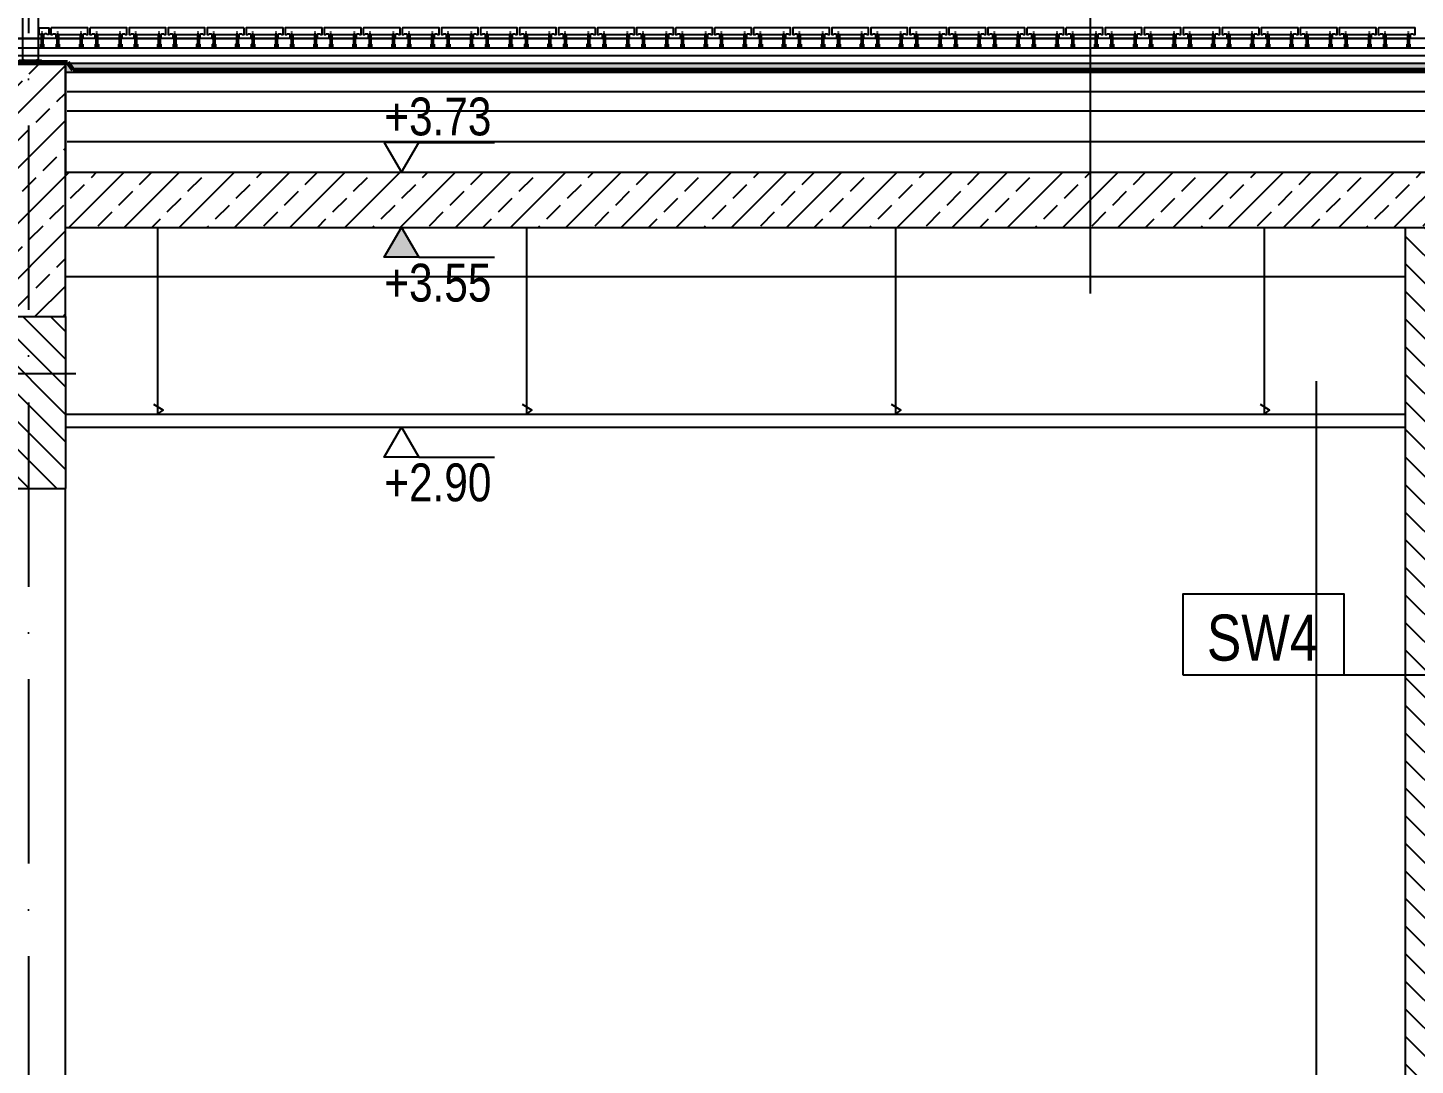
# Model space of a CAD drawing. Header units: millimetres. Extents: x 58205 to 122423, y 1055 to 94479.
# Drawn here: x 70225.2 to 70676.6, y 16910.6 to 17248.3 of the extents above; entities that cross this region are included whole.
import ezdxf

# ---------------------------------------------------------------- set-up
doc = ezdxf.new("R2010")
doc.units = ezdxf.units.MM
for name, pattern in [('0707_PB_080619_gn_xref$0$ACAD_ISO10W100', [18, 12, -3, 0, -3]), ('ACAD_ISO03W100', [30, 12, -18]), ('ACAD_ISO10W100', [18, 12, -3, 0, -3]), ('AUDIT_D_080509132939-0', [0])]:
    doc.linetypes.add(name, pattern=pattern)
for name, color, linetype in [('+48_CIENKIE', 253, 'Continuous'), ('+48_HACZE', 253, 'Continuous'), ('+48_IZOLACJE', 4, 'Continuous'), ('+48_KOTY', 3, 'Continuous'), ('+48_MEBLE', 251, 'Continuous'), ('+48_OPISY_ŚCIAN', 3, 'Continuous'), ('+48_OSIE', 8, 'Continuous'), ('+48_PRZEKRÓJ', 1, 'Continuous'), ('+48_SCIANY', 1, 'Continuous'), ('+48_SUFITY_PODWIESZANE', 4, 'Continuous'), ('+48_WEŁNA', 252, 'Continuous'), ('+48_WIDOK', 5, 'Continuous'), ('+48_ŻELBET', 242, 'Continuous'), ('1_CIENKA', 252, 'Continuous')]:
    doc.layers.add(name, color=color, linetype=linetype)
doc.styles.add('WRP_ARIAL', font='ARIAL.TTF', dxfattribs={"width": 0.8})
doc.linetypes.add('BATTING', pattern='A,0.00254,-2.54,[134,ltypeshp.shx,S=2.54,R=0,X=-2.54,Y=0],-5.08,[134,ltypeshp.shx,S=2.54,R=180,X=2.54,Y=0],-2.54', length=10.16254)
doc.linetypes.add('ZIGZAG', pattern='A,0.00254,-5.08,[131,ltypeshp.shx,S=5.08,R=0,X=-5.08,Y=0],-10.16,[131,ltypeshp.shx,S=5.08,R=180,X=5.08,Y=0],-5.08', length=20.32254)

# ---------------------------------------------------------------- blocks, each defined once
blk = doc.blocks.new('koty')
at = {"layer": '+48_KOTY', "color": 3, "ltscale": 5}
blk.add_line((70403.15, 11224.99), (70423.15, 11224.99), dxfattribs=at)
blk.add_lwpolyline([(70398.6, 11217.11), (70403.15, 11224.99), (70394.05, 11224.99)], close=True, dxfattribs=at)
at = {"layer": '+48_KOTY', "color": 3, "style": 'WRP_ARIAL', "width": 0.8}
blk.add_attdef('POZIOM', (70403.19, 11226.78), '', height=10, dxfattribs=at)
blk = doc.blocks.new('SCIANA')
at = {"layer": '+48_OPISY_ŚCIAN', "ltscale": 5}
blk.add_line((-25, 0), (25, 0), dxfattribs=at)
blk.add_lwpolyline([(-60, 0), (-25, 0), (-25, 17.5), (-60, 17.5)], close=True, dxfattribs=at)
at = {"layer": '+48_OPISY_ŚCIAN', "ltscale": 5, "style": 'WRP_ARIAL', "width": 0.8}
blk.add_attdef('TYP', (-53.56, 4.8), '', height=10, dxfattribs=at)

msp = doc.modelspace()

# ---------------------------------------------------------------- hatches: boundary and pattern name
at = {"layer": '+48_HACZE', "linetype": 'AUDIT_D_080509132939-0'}
h = msp.add_hatch(dxfattribs=at)
h.set_pattern_fill('ANSI33', color=256, scale=2, angle=180, style=0)
h.paths.add_polyline_path([(70237.484, 17236.271), (70213.484, 17236.271), (70213.484, 17154.271), (70237.484, 17154.271)])
at = {"layer": '+48_HACZE', "ltscale": 0.1}
h = msp.add_hatch(dxfattribs=at)
h.set_pattern_fill('AR-SAND', scale=0.05, style=0)
h.paths.add_polyline_path([(70237.484, 17233.771), (71253.483, 17233.771), (71253.483, 17236.771), (70237.484, 17236.771)])
at = {"layer": '+48_HACZE', "linetype": 'AUDIT_D_080509132939-0'}
h = msp.add_hatch(dxfattribs=at)
h.set_pattern_fill('ANSI33', color=256, scale=2, angle=180, style=0)
h.paths.add_polyline_path([(70237.484, 17201.271), (71253.483, 17201.271), (71253.483, 17183.271), (70237.484, 17183.271)])
at = {"layer": '+48_HACZE'}
h = msp.add_hatch(dxfattribs=at)
h.set_pattern_fill('ANSI31', color=256, scale=2, angle=90, style=0)
h.paths.add_polyline_path([(70673.484, 17183.271), (70685.484, 17183.271), (70685.484, 16816.271), (70673.484, 16816.271)])
h = msp.add_hatch(dxfattribs=at)
h.set_pattern_fill('ANSI31', color=256, scale=2, angle=90, style=0)
h.paths.add_polyline_path([(70213.484, 17098.271), (70225.484, 17098.271), (70225.484, 17154.271), (70213.484, 17154.271)])
h.paths.add_polyline_path([(70225.484, 17098.271), (70237.484, 17098.271), (70237.484, 17154.271), (70225.484, 17154.271)])
at = {"layer": '+48_KOTY'}
msp.add_hatch(color=256, dxfattribs=at).paths.add_polyline_path([(70352.424, 17173.562), (70341.213, 17173.562), (70346.819, 17183.271)])

# ---------------------------------------------------------------- linework, layer by layer
at = {"layer": '+48_CIENKIE'}
for points in [[(70267.484, 17183.271), (70267.484, 17122.521), (70267.484, 17122.521)], [(70387.484, 17183.271), (70387.484, 17122.521), (70387.484, 17122.521)], [(70507.484, 17183.271), (70507.484, 17122.521), (70507.484, 17122.521)], [(70627.484, 17183.271), (70627.484, 17122.521), (70627.484, 17122.521)], [(70267.484, 17122.521), (70269.239, 17123.798), (70266.236, 17125.67)], [(70387.484, 17122.521), (70389.239, 17123.798), (70386.236, 17125.67)], [(70507.484, 17122.521), (70509.239, 17123.798), (70506.236, 17125.67)], [(70627.484, 17122.521), (70629.239, 17123.798), (70626.236, 17125.67)]]:
    msp.add_lwpolyline(points, dxfattribs=at)
at = {"layer": '+48_HACZE', "color": 251, "ltscale": 0.1}
msp.add_line((70232.184, 17244.772), (70232.184, 17244.771), dxfattribs=at)
at = {"layer": '+48_IZOLACJE', "linetype": 'ACAD_ISO03W100', "ltscale": 0.1, "const_width": 0.2}
msp.add_lwpolyline([(71270.021, 17241.921), (70215.484, 17241.921)], dxfattribs=at)
at = {"layer": '+48_IZOLACJE', "linetype": 'ACAD_ISO03W100', "ltscale": 0.5, "const_width": 1.5}
for points in [[(70215.484, 17237.021), (70238.234, 17237.021)], [(70239.984, 17234.521), (70238.234, 17237.021)], [(70239.984, 17234.521), (71251.983, 17234.521)]]:
    msp.add_lwpolyline(points, dxfattribs=at)
at = {"layer": '+48_KOTY'}
msp.add_lwpolyline([(70352.424, 17173.562), (70341.213, 17173.562), (70346.819, 17183.271), (70352.424, 17173.562)], dxfattribs=at)
at = {"layer": '+48_MEBLE'}
msp.add_line((70237.484, 17167.271), (70673.484, 17167.271), dxfattribs=at)
msp.add_lwpolyline([(70237.484, 16828.271), (70237.484, 17098.271)], dxfattribs=at)
at = {"layer": '+48_OPISY_ŚCIAN'}
msp.add_lwpolyline([(70570.839, 17338.375), (70570.839, 17161.824)], dxfattribs=at)
at = {"layer": '+48_OSIE', "linetype": 'ACAD_ISO10W100', "ltscale": 5}
msp.add_line((70225.484, 17757.048), (70225.484, 16319.517), dxfattribs=at)
at = {"layer": '+48_PRZEKRÓJ'}
msp.add_line((70673.484, 16816.271), (70673.484, 17183.271), dxfattribs=at)
at = {"layer": '+48_SCIANY'}
msp.add_line((70379.163, 17234.071), (70379.163, 17233.771), dxfattribs=at)
at = {"layer": '+48_SCIANY', "ltscale": 0.15}
for points in [[(70237.484, 17236.271), (70237.484, 17201.271), (71253.483, 17201.271), (71253.483, 17235.271)], [(70237.484, 17154.271), (70237.484, 17098.271)], [(70213.484, 17098.271), (70237.484, 17098.271)]]:
    msp.add_lwpolyline(points, dxfattribs=at)
at = {"layer": '+48_SUFITY_PODWIESZANE', "ltscale": 3}
for p, q in [((70237.484, 17122.521), (70673.484, 17122.521)), ((70237.484, 17118.271), (70673.484, 17118.271))]:
    msp.add_line(p, q, dxfattribs=at)
at = {"layer": '+48_WEŁNA', "linetype": 'BATTING', "ltscale": 0.6}
msp.add_line((70238.084, 17227.521), (71253.234, 17227.521), dxfattribs=at)
at = {"layer": '+48_WEŁNA', "linetype": 'BATTING', "ltscale": 0.9}
msp.add_line((70238.084, 17211.271), (71252.984, 17211.271), dxfattribs=at)
at = {"layer": '+48_WEŁNA', "linetype": 'ZIGZAG', "ltscale": 0.48}
msp.add_lwpolyline([(70215.484, 17239.271), (71275.784, 17239.271)], dxfattribs=at)
at = {"layer": '+48_WIDOK', "ltscale": 3}
for p, q in [((70237.484, 17233.771), (71253.483, 17233.771)), ((70238.084, 17221.271), (71252.984, 17221.271)), ((70644.484, 16828.271), (70644.484, 17133.271))]:
    msp.add_line(p, q, dxfattribs=at)
at = {"layer": '+48_WIDOK'}
msp.add_lwpolyline([(70224.034, 17237.771), (70223.584, 17237.771), (70223.584, 17335.272), (70228.584, 17335.272), (70228.584, 17237.771), (70228.134, 17237.771)], dxfattribs=at)
at = {"layer": '+48_WIDOK', "ltscale": 3}
for points in [[(70215.484, 17241.771), (71253.483, 17241.771)], [(70215.484, 17236.771), (71275.784, 17236.771)]]:
    msp.add_lwpolyline(points, dxfattribs=at)
at = {"layer": '+48_WIDOK'}
msp.add_lwpolyline([(70229.584, 17237.271), (70222.584, 17237.271), (70222.584, 17237.771), (70229.584, 17237.771)], close=True, dxfattribs=at)
at = {"layer": '+48_ŻELBET', "ltscale": 0.3}
for p, q in [((70237.484, 17201.271), (71253.483, 17201.271)), ((70237.484, 17183.271), (71253.483, 17183.271))]:
    msp.add_line(p, q, dxfattribs=at)
msp.add_lwpolyline([(70237.484, 17236.271), (70213.484, 17236.271), (70213.484, 17154.271), (70237.484, 17154.271)], close=True, dxfattribs=at)
at = {"layer": '1_CIENKA', "lineweight": -3}
for p, q in [((71272.483, 17244.771), (70220.036, 17244.771)), ((70230.434, 17244.772), (70221.734, 17244.772)), ((70229.366, 17242.954), (70229.366, 17241.772)), ((70230.401, 17242.954), (70229.366, 17242.954)), ((70229.609, 17246.072), (70229.609, 17242.954)), ((70230.159, 17246.072), (70230.159, 17242.954)), ((70230.401, 17242.954), (70230.401, 17241.772)), ((70234.434, 17244.771), (70243.134, 17244.771)), ((70234.466, 17242.953), (70235.501, 17242.953)), ((70234.466, 17242.953), (70234.466, 17241.771)), ((70234.709, 17246.071), (70234.709, 17242.953)), ((70235.259, 17246.071), (70235.259, 17242.953)), ((70235.501, 17242.953), (70235.501, 17241.771)), ((70242.066, 17242.953), (70242.066, 17241.771)), ((70243.101, 17242.953), (70242.066, 17242.953)), ((70242.309, 17246.071), (70242.309, 17242.953)), ((70242.859, 17246.071), (70242.859, 17242.953)), ((70243.101, 17242.953), (70243.101, 17241.771)), ((70247.134, 17244.771), (70255.834, 17244.771)), ((70247.166, 17242.953), (70248.201, 17242.953)), ((70247.166, 17242.953), (70247.166, 17241.771)), ((70247.409, 17246.071), (70247.409, 17242.953)), ((70247.959, 17246.071), (70247.959, 17242.953)), ((70248.201, 17242.953), (70248.201, 17241.771)), ((70254.766, 17242.953), (70254.766, 17241.771)), ((70255.801, 17242.953), (70254.766, 17242.953)), ((70255.009, 17246.071), (70255.009, 17242.953)), ((70255.559, 17246.071), (70255.559, 17242.953)), ((70255.801, 17242.953), (70255.801, 17241.771)), ((70259.834, 17244.771), (70268.534, 17244.771)), ((70259.866, 17242.953), (70260.901, 17242.953)), ((70259.866, 17242.953), (70259.866, 17241.771)), ((70260.109, 17246.071), (70260.109, 17242.953)), ((70260.659, 17246.071), (70260.659, 17242.953)), ((70260.901, 17242.953), (70260.901, 17241.771)), ((70267.466, 17242.953), (70267.466, 17241.771)), ((70268.501, 17242.953), (70267.466, 17242.953)), ((70267.709, 17246.071), (70267.709, 17242.953)), ((70268.259, 17246.071), (70268.259, 17242.953)), ((70268.501, 17242.953), (70268.501, 17241.771)), ((70272.534, 17244.771), (70281.234, 17244.771)), ((70272.566, 17242.953), (70273.601, 17242.953)), ((70272.566, 17242.953), (70272.566, 17241.771)), ((70272.809, 17246.071), (70272.809, 17242.953)), ((70273.359, 17246.071), (70273.359, 17242.953)), ((70273.601, 17242.953), (70273.601, 17241.771)), ((70280.166, 17242.953), (70280.166, 17241.771)), ((70281.201, 17242.953), (70280.166, 17242.953)), ((70280.409, 17246.071), (70280.409, 17242.953)), ((70280.959, 17246.071), (70280.959, 17242.953)), ((70281.201, 17242.953), (70281.201, 17241.771)), ((70285.234, 17244.771), (70293.934, 17244.771)), ((70285.266, 17242.953), (70286.301, 17242.953)), ((70285.266, 17242.953), (70285.266, 17241.771)), ((70285.509, 17246.071), (70285.509, 17242.953)), ((70286.059, 17246.071), (70286.059, 17242.953)), ((70286.301, 17242.953), (70286.301, 17241.771)), ((70292.866, 17242.953), (70292.866, 17241.771)), ((70293.901, 17242.953), (70292.866, 17242.953)), ((70293.109, 17246.071), (70293.109, 17242.953)), ((70293.659, 17246.071), (70293.659, 17242.953)), ((70293.901, 17242.953), (70293.901, 17241.771)), ((70297.934, 17244.771), (70306.634, 17244.771)), ((70297.966, 17242.953), (70299.001, 17242.953)), ((70297.966, 17242.953), (70297.966, 17241.771)), ((70298.209, 17246.071), (70298.209, 17242.953)), ((70298.759, 17246.071), (70298.759, 17242.953)), ((70299.001, 17242.953), (70299.001, 17241.771)), ((70305.566, 17242.953), (70305.566, 17241.771)), ((70306.601, 17242.953), (70305.566, 17242.953)), ((70305.809, 17246.071), (70305.809, 17242.953)), ((70306.359, 17246.071), (70306.359, 17242.953)), ((70306.601, 17242.953), (70306.601, 17241.771)), ((70310.634, 17244.771), (70319.334, 17244.771)), ((70310.666, 17242.953), (70311.701, 17242.953)), ((70310.666, 17242.953), (70310.666, 17241.771)), ((70310.909, 17246.071), (70310.909, 17242.953)), ((70311.459, 17246.071), (70311.459, 17242.953)), ((70311.701, 17242.953), (70311.701, 17241.771)), ((70318.266, 17242.953), (70318.266, 17241.771)), ((70319.301, 17242.953), (70318.266, 17242.953)), ((70318.509, 17246.071), (70318.509, 17242.953)), ((70319.059, 17246.071), (70319.059, 17242.953)), ((70319.301, 17242.953), (70319.301, 17241.771)), ((70323.334, 17244.771), (70332.034, 17244.771)), ((70323.366, 17242.953), (70324.401, 17242.953)), ((70323.366, 17242.953), (70323.366, 17241.771)), ((70323.609, 17246.071), (70323.609, 17242.953)), ((70324.159, 17246.071), (70324.159, 17242.953)), ((70324.401, 17242.953), (70324.401, 17241.771)), ((70330.966, 17242.953), (70330.966, 17241.771)), ((70332.001, 17242.953), (70330.966, 17242.953)), ((70331.209, 17246.071), (70331.209, 17242.953)), ((70331.759, 17246.071), (70331.759, 17242.953)), ((70332.001, 17242.953), (70332.001, 17241.771)), ((70336.034, 17244.771), (70344.734, 17244.771)), ((70336.066, 17242.953), (70337.101, 17242.953)), ((70336.066, 17242.953), (70336.066, 17241.771)), ((70336.309, 17246.071), (70336.309, 17242.953)), ((70336.859, 17246.071), (70336.859, 17242.953)), ((70337.101, 17242.953), (70337.101, 17241.771)), ((70343.666, 17242.953), (70343.666, 17241.771)), ((70344.701, 17242.953), (70343.666, 17242.953)), ((70343.909, 17246.071), (70343.909, 17242.953)), ((70344.459, 17246.071), (70344.459, 17242.953)), ((70344.701, 17242.953), (70344.701, 17241.771)), ((70348.734, 17244.771), (70357.434, 17244.771)), ((70348.766, 17242.953), (70349.801, 17242.953)), ((70348.766, 17242.953), (70348.766, 17241.771)), ((70349.009, 17246.071), (70349.009, 17242.953)), ((70349.559, 17246.071), (70349.559, 17242.953)), ((70349.801, 17242.953), (70349.801, 17241.771)), ((70356.366, 17242.953), (70356.366, 17241.771)), ((70357.401, 17242.953), (70356.366, 17242.953)), ((70356.609, 17246.071), (70356.609, 17242.953)), ((70357.159, 17246.071), (70357.159, 17242.953)), ((70357.401, 17242.953), (70357.401, 17241.771)), ((70361.434, 17244.771), (70370.134, 17244.771)), ((70361.466, 17242.953), (70362.501, 17242.953)), ((70361.466, 17242.953), (70361.466, 17241.771)), ((70361.709, 17246.071), (70361.709, 17242.953)), ((70362.259, 17246.071), (70362.259, 17242.953)), ((70362.501, 17242.953), (70362.501, 17241.771)), ((70369.066, 17242.953), (70369.066, 17241.771)), ((70370.101, 17242.953), (70369.066, 17242.953)), ((70369.309, 17246.071), (70369.309, 17242.953)), ((70369.859, 17246.071), (70369.859, 17242.953)), ((70370.101, 17242.953), (70370.101, 17241.771)), ((70374.134, 17244.771), (70382.834, 17244.771)), ((70374.166, 17242.953), (70375.201, 17242.953)), ((70374.166, 17242.953), (70374.166, 17241.771)), ((70374.409, 17246.071), (70374.409, 17242.953)), ((70374.959, 17246.071), (70374.959, 17242.953)), ((70375.201, 17242.953), (70375.201, 17241.771)), ((70381.766, 17242.953), (70381.766, 17241.771)), ((70382.801, 17242.953), (70381.766, 17242.953)), ((70382.009, 17246.071), (70382.009, 17242.953)), ((70382.559, 17246.071), (70382.559, 17242.953)), ((70382.801, 17242.953), (70382.801, 17241.771)), ((70386.834, 17244.771), (70395.534, 17244.771)), ((70386.866, 17242.953), (70387.901, 17242.953)), ((70386.866, 17242.953), (70386.866, 17241.771)), ((70387.109, 17246.071), (70387.109, 17242.953)), ((70387.659, 17246.071), (70387.659, 17242.953)), ((70387.901, 17242.953), (70387.901, 17241.771)), ((70394.466, 17242.953), (70394.466, 17241.771)), ((70395.501, 17242.953), (70394.466, 17242.953)), ((70394.709, 17246.071), (70394.709, 17242.953)), ((70395.259, 17246.071), (70395.259, 17242.953)), ((70395.501, 17242.953), (70395.501, 17241.771)), ((70399.534, 17244.771), (70408.234, 17244.771)), ((70399.566, 17242.953), (70400.601, 17242.953)), ((70399.566, 17242.953), (70399.566, 17241.771)), ((70399.809, 17246.071), (70399.809, 17242.953)), ((70400.359, 17246.071), (70400.359, 17242.953)), ((70400.601, 17242.953), (70400.601, 17241.771)), ((70407.166, 17242.953), (70407.166, 17241.771)), ((70408.201, 17242.953), (70407.166, 17242.953)), ((70407.409, 17246.071), (70407.409, 17242.953)), ((70407.959, 17246.071), (70407.959, 17242.953)), ((70408.201, 17242.953), (70408.201, 17241.771)), ((70412.234, 17244.771), (70420.934, 17244.771)), ((70412.266, 17242.953), (70413.301, 17242.953)), ((70412.266, 17242.953), (70412.266, 17241.771)), ((70412.509, 17246.071), (70412.509, 17242.953)), ((70413.059, 17246.071), (70413.059, 17242.953)), ((70413.301, 17242.953), (70413.301, 17241.771)), ((70419.866, 17242.953), (70419.866, 17241.771)), ((70420.901, 17242.953), (70419.866, 17242.953)), ((70420.109, 17246.071), (70420.109, 17242.953)), ((70420.659, 17246.071), (70420.659, 17242.953)), ((70420.901, 17242.953), (70420.901, 17241.771)), ((70424.934, 17244.771), (70433.634, 17244.771)), ((70424.966, 17242.953), (70426.001, 17242.953)), ((70424.966, 17242.953), (70424.966, 17241.771)), ((70425.209, 17246.071), (70425.209, 17242.953)), ((70425.759, 17246.071), (70425.759, 17242.953)), ((70426.001, 17242.953), (70426.001, 17241.771)), ((70432.566, 17242.953), (70432.566, 17241.771)), ((70433.601, 17242.953), (70432.566, 17242.953)), ((70432.809, 17246.071), (70432.809, 17242.953)), ((70433.359, 17246.071), (70433.359, 17242.953)), ((70433.601, 17242.953), (70433.601, 17241.771)), ((70437.634, 17244.771), (70446.334, 17244.771)), ((70437.666, 17242.953), (70438.701, 17242.953)), ((70437.666, 17242.953), (70437.666, 17241.771)), ((70437.909, 17246.071), (70437.909, 17242.953)), ((70438.459, 17246.071), (70438.459, 17242.953)), ((70438.701, 17242.953), (70438.701, 17241.771)), ((70445.266, 17242.953), (70445.266, 17241.771)), ((70446.301, 17242.953), (70445.266, 17242.953)), ((70445.509, 17246.071), (70445.509, 17242.953)), ((70446.059, 17246.071), (70446.059, 17242.953)), ((70446.301, 17242.953), (70446.301, 17241.771)), ((70450.334, 17244.771), (70459.034, 17244.771)), ((70450.366, 17242.953), (70451.401, 17242.953)), ((70450.366, 17242.953), (70450.366, 17241.771)), ((70450.609, 17246.071), (70450.609, 17242.953)), ((70451.159, 17246.071), (70451.159, 17242.953)), ((70451.401, 17242.953), (70451.401, 17241.771)), ((70457.966, 17242.953), (70457.966, 17241.771)), ((70459.001, 17242.953), (70457.966, 17242.953)), ((70458.209, 17246.071), (70458.209, 17242.953)), ((70458.759, 17246.071), (70458.759, 17242.953)), ((70459.001, 17242.953), (70459.001, 17241.771)), ((70463.034, 17244.771), (70471.734, 17244.771)), ((70463.066, 17242.953), (70464.101, 17242.953)), ((70463.066, 17242.953), (70463.066, 17241.771)), ((70463.309, 17246.071), (70463.309, 17242.953)), ((70463.859, 17246.071), (70463.859, 17242.953)), ((70464.101, 17242.953), (70464.101, 17241.771)), ((70470.666, 17242.953), (70470.666, 17241.771)), ((70471.701, 17242.953), (70470.666, 17242.953)), ((70470.909, 17246.071), (70470.909, 17242.953)), ((70471.459, 17246.071), (70471.459, 17242.953)), ((70471.701, 17242.953), (70471.701, 17241.771)), ((70475.734, 17244.771), (70484.434, 17244.771)), ((70475.766, 17242.953), (70476.801, 17242.953)), ((70475.766, 17242.953), (70475.766, 17241.771)), ((70476.009, 17246.071), (70476.009, 17242.953)), ((70476.559, 17246.071), (70476.559, 17242.953)), ((70476.801, 17242.953), (70476.801, 17241.771)), ((70483.366, 17242.953), (70483.366, 17241.771)), ((70484.401, 17242.953), (70483.366, 17242.953)), ((70483.609, 17246.071), (70483.609, 17242.953)), ((70484.159, 17246.071), (70484.159, 17242.953)), ((70484.401, 17242.953), (70484.401, 17241.771)), ((70488.434, 17244.771), (70497.134, 17244.771)), ((70488.466, 17242.953), (70489.501, 17242.953)), ((70488.466, 17242.953), (70488.466, 17241.771)), ((70488.709, 17246.071), (70488.709, 17242.953)), ((70489.259, 17246.071), (70489.259, 17242.953)), ((70489.501, 17242.953), (70489.501, 17241.771)), ((70496.066, 17242.953), (70496.066, 17241.771)), ((70497.101, 17242.953), (70496.066, 17242.953)), ((70496.309, 17246.071), (70496.309, 17242.953)), ((70496.859, 17246.071), (70496.859, 17242.953)), ((70497.101, 17242.953), (70497.101, 17241.771)), ((70501.134, 17244.771), (70509.834, 17244.771)), ((70501.166, 17242.953), (70502.201, 17242.953)), ((70501.166, 17242.953), (70501.166, 17241.771)), ((70501.409, 17246.071), (70501.409, 17242.953)), ((70501.959, 17246.071), (70501.959, 17242.953)), ((70502.201, 17242.953), (70502.201, 17241.771)), ((70508.766, 17242.953), (70508.766, 17241.771)), ((70509.801, 17242.953), (70508.766, 17242.953)), ((70509.009, 17246.071), (70509.009, 17242.953)), ((70509.559, 17246.071), (70509.559, 17242.953)), ((70509.801, 17242.953), (70509.801, 17241.771)), ((70513.834, 17244.771), (70522.534, 17244.771)), ((70513.866, 17242.953), (70514.901, 17242.953)), ((70513.866, 17242.953), (70513.866, 17241.771)), ((70514.109, 17246.071), (70514.109, 17242.953)), ((70514.659, 17246.071), (70514.659, 17242.953)), ((70514.901, 17242.953), (70514.901, 17241.771)), ((70521.466, 17242.953), (70521.466, 17241.771)), ((70522.501, 17242.953), (70521.466, 17242.953)), ((70521.709, 17246.071), (70521.709, 17242.953)), ((70522.259, 17246.071), (70522.259, 17242.953)), ((70522.501, 17242.953), (70522.501, 17241.771)), ((70526.534, 17244.771), (70535.234, 17244.771)), ((70526.566, 17242.953), (70527.601, 17242.953)), ((70526.566, 17242.953), (70526.566, 17241.771)), ((70526.809, 17246.071), (70526.809, 17242.953)), ((70527.359, 17246.071), (70527.359, 17242.953)), ((70527.601, 17242.953), (70527.601, 17241.771)), ((70534.166, 17242.953), (70534.166, 17241.771)), ((70535.201, 17242.953), (70534.166, 17242.953)), ((70534.409, 17246.071), (70534.409, 17242.953)), ((70534.959, 17246.071), (70534.959, 17242.953)), ((70535.201, 17242.953), (70535.201, 17241.771)), ((70539.234, 17244.771), (70547.934, 17244.771)), ((70539.266, 17242.953), (70540.301, 17242.953)), ((70539.266, 17242.953), (70539.266, 17241.771)), ((70539.509, 17246.071), (70539.509, 17242.953)), ((70540.059, 17246.071), (70540.059, 17242.953)), ((70540.301, 17242.953), (70540.301, 17241.771)), ((70546.866, 17242.953), (70546.866, 17241.771)), ((70547.901, 17242.953), (70546.866, 17242.953)), ((70547.109, 17246.071), (70547.109, 17242.953)), ((70547.659, 17246.071), (70547.659, 17242.953)), ((70547.901, 17242.953), (70547.901, 17241.771)), ((70551.934, 17244.771), (70560.634, 17244.771)), ((70551.966, 17242.953), (70553.001, 17242.953)), ((70551.966, 17242.953), (70551.966, 17241.771)), ((70552.209, 17246.071), (70552.209, 17242.953)), ((70552.759, 17246.071), (70552.759, 17242.953)), ((70553.001, 17242.953), (70553.001, 17241.771)), ((70559.566, 17242.953), (70559.566, 17241.771)), ((70560.601, 17242.953), (70559.566, 17242.953)), ((70559.809, 17246.071), (70559.809, 17242.953)), ((70560.359, 17246.071), (70560.359, 17242.953)), ((70560.601, 17242.953), (70560.601, 17241.771)), ((70564.634, 17244.771), (70573.334, 17244.771)), ((70564.666, 17242.953), (70565.701, 17242.953)), ((70564.666, 17242.953), (70564.666, 17241.771)), ((70564.909, 17246.071), (70564.909, 17242.953)), ((70565.459, 17246.071), (70565.459, 17242.953)), ((70565.701, 17242.953), (70565.701, 17241.771)), ((70572.266, 17242.953), (70572.266, 17241.771)), ((70573.301, 17242.953), (70572.266, 17242.953)), ((70572.509, 17246.071), (70572.509, 17242.953)), ((70573.059, 17246.071), (70573.059, 17242.953)), ((70573.301, 17242.953), (70573.301, 17241.771)), ((70577.334, 17244.771), (70586.034, 17244.771)), ((70577.366, 17242.953), (70578.401, 17242.953)), ((70577.366, 17242.953), (70577.366, 17241.771)), ((70577.609, 17246.071), (70577.609, 17242.953)), ((70578.159, 17246.071), (70578.159, 17242.953)), ((70578.401, 17242.953), (70578.401, 17241.771)), ((70584.966, 17242.953), (70584.966, 17241.771)), ((70586.001, 17242.953), (70584.966, 17242.953)), ((70585.209, 17246.071), (70585.209, 17242.953)), ((70585.759, 17246.071), (70585.759, 17242.953)), ((70586.001, 17242.953), (70586.001, 17241.771)), ((70590.034, 17244.771), (70598.734, 17244.771)), ((70590.066, 17242.953), (70591.101, 17242.953)), ((70590.066, 17242.953), (70590.066, 17241.771)), ((70590.309, 17246.071), (70590.309, 17242.953)), ((70590.859, 17246.071), (70590.859, 17242.953)), ((70591.101, 17242.953), (70591.101, 17241.771)), ((70597.666, 17242.953), (70597.666, 17241.771)), ((70598.701, 17242.953), (70597.666, 17242.953)), ((70597.909, 17246.071), (70597.909, 17242.953)), ((70598.459, 17246.071), (70598.459, 17242.953)), ((70598.701, 17242.953), (70598.701, 17241.771)), ((70602.734, 17244.771), (70611.434, 17244.771)), ((70602.766, 17242.953), (70603.801, 17242.953)), ((70602.766, 17242.953), (70602.766, 17241.771)), ((70603.009, 17246.071), (70603.009, 17242.953)), ((70603.559, 17246.071), (70603.559, 17242.953)), ((70603.801, 17242.953), (70603.801, 17241.771)), ((70610.366, 17242.953), (70610.366, 17241.771)), ((70611.401, 17242.953), (70610.366, 17242.953)), ((70610.609, 17246.071), (70610.609, 17242.953)), ((70611.159, 17246.071), (70611.159, 17242.953)), ((70611.401, 17242.953), (70611.401, 17241.771)), ((70615.434, 17244.771), (70624.134, 17244.771)), ((70615.466, 17242.953), (70616.501, 17242.953)), ((70615.466, 17242.953), (70615.466, 17241.771)), ((70615.709, 17246.071), (70615.709, 17242.953)), ((70616.259, 17246.071), (70616.259, 17242.953)), ((70616.501, 17242.953), (70616.501, 17241.771)), ((70623.066, 17242.953), (70623.066, 17241.771)), ((70624.101, 17242.953), (70623.066, 17242.953)), ((70623.309, 17246.071), (70623.309, 17242.953)), ((70623.859, 17246.071), (70623.859, 17242.953)), ((70624.101, 17242.953), (70624.101, 17241.771)), ((70628.134, 17244.771), (70636.834, 17244.771)), ((70628.166, 17242.953), (70629.201, 17242.953)), ((70628.166, 17242.953), (70628.166, 17241.771)), ((70628.409, 17246.071), (70628.409, 17242.953)), ((70628.959, 17246.071), (70628.959, 17242.953)), ((70629.201, 17242.953), (70629.201, 17241.771)), ((70635.766, 17242.953), (70635.766, 17241.771)), ((70636.801, 17242.953), (70635.766, 17242.953)), ((70636.009, 17246.071), (70636.009, 17242.953)), ((70636.559, 17246.071), (70636.559, 17242.953)), ((70636.801, 17242.953), (70636.801, 17241.771)), ((70640.834, 17244.771), (70649.534, 17244.771)), ((70640.866, 17242.953), (70641.901, 17242.953)), ((70640.866, 17242.953), (70640.866, 17241.771)), ((70641.109, 17246.071), (70641.109, 17242.953)), ((70641.659, 17246.071), (70641.659, 17242.953)), ((70641.901, 17242.953), (70641.901, 17241.771)), ((70648.466, 17242.953), (70648.466, 17241.771)), ((70649.501, 17242.953), (70648.466, 17242.953)), ((70648.709, 17246.071), (70648.709, 17242.953)), ((70649.259, 17246.071), (70649.259, 17242.953)), ((70649.501, 17242.953), (70649.501, 17241.771)), ((70653.534, 17244.771), (70662.234, 17244.771)), ((70653.566, 17242.953), (70654.601, 17242.953)), ((70653.566, 17242.953), (70653.566, 17241.771)), ((70653.809, 17246.071), (70653.809, 17242.953)), ((70654.359, 17246.071), (70654.359, 17242.953)), ((70654.601, 17242.953), (70654.601, 17241.771)), ((70661.166, 17242.953), (70661.166, 17241.771)), ((70662.201, 17242.953), (70661.166, 17242.953)), ((70661.409, 17246.071), (70661.409, 17242.953)), ((70661.959, 17246.071), (70661.959, 17242.953)), ((70662.201, 17242.953), (70662.201, 17241.771)), ((70666.234, 17244.771), (70674.934, 17244.771)), ((70666.266, 17242.953), (70667.301, 17242.953)), ((70666.266, 17242.953), (70666.266, 17241.771)), ((70666.509, 17246.071), (70666.509, 17242.953)), ((70667.059, 17246.071), (70667.059, 17242.953)), ((70667.301, 17242.953), (70667.301, 17241.771)), ((70673.866, 17242.953), (70673.866, 17241.771)), ((70674.901, 17242.953), (70673.866, 17242.953)), ((70674.109, 17246.071), (70674.109, 17242.953)), ((70674.659, 17246.071), (70674.659, 17242.953)), ((70674.901, 17242.953), (70674.901, 17241.771))]:
    msp.add_line(p, q, dxfattribs=at)
at = {"layer": '1_CIENKA', "linetype": '0707_PB_080619_gn_xref$0$ACAD_ISO10W100', "lineweight": -3, "ltscale": 0.1}
for p, q in [((70229.884, 17241.772), (70229.884, 17247.122)), ((70234.984, 17241.771), (70234.984, 17247.121)), ((70242.584, 17241.771), (70242.584, 17247.121)), ((70247.684, 17241.771), (70247.684, 17247.121)), ((70255.284, 17241.771), (70255.284, 17247.121)), ((70260.384, 17241.771), (70260.384, 17247.121)), ((70267.984, 17241.771), (70267.984, 17247.121)), ((70273.084, 17241.771), (70273.084, 17247.121)), ((70280.684, 17241.771), (70280.684, 17247.121)), ((70285.784, 17241.771), (70285.784, 17247.121)), ((70293.384, 17241.771), (70293.384, 17247.121)), ((70298.484, 17241.771), (70298.484, 17247.121)), ((70306.084, 17241.771), (70306.084, 17247.121)), ((70311.184, 17241.771), (70311.184, 17247.121)), ((70318.784, 17241.771), (70318.784, 17247.121)), ((70323.884, 17241.771), (70323.884, 17247.121)), ((70331.484, 17241.771), (70331.484, 17247.121)), ((70336.584, 17241.771), (70336.584, 17247.121)), ((70344.184, 17241.771), (70344.184, 17247.121)), ((70349.284, 17241.771), (70349.284, 17247.121)), ((70356.884, 17241.771), (70356.884, 17247.121)), ((70361.984, 17241.771), (70361.984, 17247.121)), ((70369.584, 17241.771), (70369.584, 17247.121)), ((70374.684, 17241.771), (70374.684, 17247.121)), ((70382.284, 17241.771), (70382.284, 17247.121)), ((70387.384, 17241.771), (70387.384, 17247.121)), ((70394.984, 17241.771), (70394.984, 17247.121)), ((70400.084, 17241.771), (70400.084, 17247.121)), ((70407.684, 17241.771), (70407.684, 17247.121)), ((70412.784, 17241.771), (70412.784, 17247.121)), ((70420.384, 17241.771), (70420.384, 17247.121)), ((70425.484, 17241.771), (70425.484, 17247.121)), ((70433.084, 17241.771), (70433.084, 17247.121)), ((70438.184, 17241.771), (70438.184, 17247.121)), ((70445.784, 17241.771), (70445.784, 17247.121)), ((70450.884, 17241.771), (70450.884, 17247.121)), ((70458.484, 17241.771), (70458.484, 17247.121)), ((70463.584, 17241.771), (70463.584, 17247.121)), ((70471.184, 17241.771), (70471.184, 17247.121)), ((70476.284, 17241.771), (70476.284, 17247.121)), ((70483.884, 17241.771), (70483.884, 17247.121)), ((70488.984, 17241.771), (70488.984, 17247.121)), ((70496.584, 17241.771), (70496.584, 17247.121)), ((70501.684, 17241.771), (70501.684, 17247.121)), ((70509.284, 17241.771), (70509.284, 17247.121)), ((70514.384, 17241.771), (70514.384, 17247.121)), ((70521.984, 17241.771), (70521.984, 17247.121)), ((70527.084, 17241.771), (70527.084, 17247.121)), ((70534.684, 17241.771), (70534.684, 17247.121)), ((70539.784, 17241.771), (70539.784, 17247.121)), ((70547.384, 17241.771), (70547.384, 17247.121)), ((70552.484, 17241.771), (70552.484, 17247.121)), ((70560.084, 17241.771), (70560.084, 17247.121)), ((70565.184, 17241.771), (70565.184, 17247.121)), ((70572.784, 17241.771), (70572.784, 17247.121)), ((70577.884, 17241.771), (70577.884, 17247.121)), ((70585.484, 17241.771), (70585.484, 17247.121)), ((70590.584, 17241.771), (70590.584, 17247.121)), ((70598.184, 17241.771), (70598.184, 17247.121)), ((70603.284, 17241.771), (70603.284, 17247.121)), ((70610.884, 17241.771), (70610.884, 17247.121)), ((70615.984, 17241.771), (70615.984, 17247.121)), ((70623.584, 17241.771), (70623.584, 17247.121)), ((70628.684, 17241.771), (70628.684, 17247.121)), ((70636.284, 17241.771), (70636.284, 17247.121)), ((70641.384, 17241.771), (70641.384, 17247.121)), ((70648.984, 17241.771), (70648.984, 17247.121)), ((70654.084, 17241.771), (70654.084, 17247.121)), ((70661.684, 17241.771), (70661.684, 17247.121)), ((70666.784, 17241.771), (70666.784, 17247.121)), ((70674.384, 17241.771), (70674.384, 17247.121))]:
    msp.add_line(p, q, dxfattribs=at)
at = {"layer": '1_CIENKA', "lineweight": -3}
msp.add_lwpolyline([(70228.934, 17246.072), (70228.934, 17248.072, -0.4142136), (70229.134, 17248.272), (70231.984, 17248.272, -0.4140826), (70232.084, 17248.172), (70232.084, 17246.072), (70231.534, 17246.072, 0.536675), (70230.534, 17246.072), (70228.934, 17246.072)], format="xyb", dxfattribs=at)
for points in [[(70234.334, 17246.071), (70243.234, 17246.071, -0.536675), (70244.234, 17246.071), (70244.784, 17246.071), (70244.784, 17248.171, 0.4142136), (70244.684, 17248.271), (70232.884, 17248.271, 0.4140826), (70232.784, 17248.171), (70232.784, 17246.071), (70233.334, 17246.071, -0.536675)], [(70247.034, 17246.071), (70255.934, 17246.071, -0.536675), (70256.934, 17246.071), (70257.484, 17246.071), (70257.484, 17248.171, 0.4142136), (70257.384, 17248.271), (70245.584, 17248.271, 0.4140826), (70245.484, 17248.171), (70245.484, 17246.071), (70246.034, 17246.071, -0.536675)], [(70259.734, 17246.071), (70268.634, 17246.071, -0.536675), (70269.634, 17246.071), (70270.184, 17246.071), (70270.184, 17248.171, 0.4142136), (70270.084, 17248.271), (70258.284, 17248.271, 0.4140826), (70258.184, 17248.171), (70258.184, 17246.071), (70258.734, 17246.071, -0.536675)], [(70272.434, 17246.071), (70281.334, 17246.071, -0.536675), (70282.334, 17246.071), (70282.884, 17246.071), (70282.884, 17248.171, 0.4142136), (70282.784, 17248.271), (70270.984, 17248.271, 0.4140826), (70270.884, 17248.171), (70270.884, 17246.071), (70271.434, 17246.071, -0.536675)], [(70285.134, 17246.071), (70294.034, 17246.071, -0.536675), (70295.034, 17246.071), (70295.584, 17246.071), (70295.584, 17248.171, 0.4142136), (70295.484, 17248.271), (70283.684, 17248.271, 0.4140826), (70283.584, 17248.171), (70283.584, 17246.071), (70284.134, 17246.071, -0.536675)], [(70297.834, 17246.071), (70306.734, 17246.071, -0.536675), (70307.734, 17246.071), (70308.284, 17246.071), (70308.284, 17248.171, 0.4142136), (70308.184, 17248.271), (70296.384, 17248.271, 0.4140826), (70296.284, 17248.171), (70296.284, 17246.071), (70296.834, 17246.071, -0.536675)], [(70310.534, 17246.071), (70319.434, 17246.071, -0.536675), (70320.434, 17246.071), (70320.984, 17246.071), (70320.984, 17248.171, 0.4142136), (70320.884, 17248.271), (70309.084, 17248.271, 0.4140826), (70308.984, 17248.171), (70308.984, 17246.071), (70309.534, 17246.071, -0.536675)], [(70323.234, 17246.071), (70332.134, 17246.071, -0.536675), (70333.134, 17246.071), (70333.684, 17246.071), (70333.684, 17248.171, 0.4142136), (70333.584, 17248.271), (70321.784, 17248.271, 0.4140826), (70321.684, 17248.171), (70321.684, 17246.071), (70322.234, 17246.071, -0.536675)], [(70335.934, 17246.071), (70344.834, 17246.071, -0.536675), (70345.834, 17246.071), (70346.384, 17246.071), (70346.384, 17248.171, 0.4142136), (70346.284, 17248.271), (70334.484, 17248.271, 0.4140826), (70334.384, 17248.171), (70334.384, 17246.071), (70334.934, 17246.071, -0.536675)], [(70348.634, 17246.071), (70357.534, 17246.071, -0.536675), (70358.534, 17246.071), (70359.084, 17246.071), (70359.084, 17248.171, 0.4142136), (70358.984, 17248.271), (70347.184, 17248.271, 0.4140826), (70347.084, 17248.171), (70347.084, 17246.071), (70347.634, 17246.071, -0.536675)], [(70361.334, 17246.071), (70370.234, 17246.071, -0.536675), (70371.234, 17246.071), (70371.784, 17246.071), (70371.784, 17248.171, 0.4142136), (70371.684, 17248.271), (70359.884, 17248.271, 0.4140826), (70359.784, 17248.171), (70359.784, 17246.071), (70360.334, 17246.071, -0.536675)], [(70374.034, 17246.071), (70382.934, 17246.071, -0.536675), (70383.934, 17246.071), (70384.484, 17246.071), (70384.484, 17248.171, 0.4142136), (70384.384, 17248.271), (70372.584, 17248.271, 0.4140826), (70372.484, 17248.171), (70372.484, 17246.071), (70373.034, 17246.071, -0.536675)], [(70386.734, 17246.071), (70395.634, 17246.071, -0.536675), (70396.634, 17246.071), (70397.184, 17246.071), (70397.184, 17248.171, 0.4142136), (70397.084, 17248.271), (70385.284, 17248.271, 0.4140826), (70385.184, 17248.171), (70385.184, 17246.071), (70385.734, 17246.071, -0.536675)], [(70399.434, 17246.071), (70408.334, 17246.071, -0.536675), (70409.334, 17246.071), (70409.884, 17246.071), (70409.884, 17248.171, 0.4142136), (70409.784, 17248.271), (70397.984, 17248.271, 0.4140826), (70397.884, 17248.171), (70397.884, 17246.071), (70398.434, 17246.071, -0.536675)], [(70412.134, 17246.071), (70421.034, 17246.071, -0.536675), (70422.034, 17246.071), (70422.584, 17246.071), (70422.584, 17248.171, 0.4142136), (70422.484, 17248.271), (70410.684, 17248.271, 0.4140826), (70410.584, 17248.171), (70410.584, 17246.071), (70411.134, 17246.071, -0.536675)], [(70424.834, 17246.071), (70433.734, 17246.071, -0.536675), (70434.734, 17246.071), (70435.284, 17246.071), (70435.284, 17248.171, 0.4142136), (70435.184, 17248.271), (70423.384, 17248.271, 0.4140826), (70423.284, 17248.171), (70423.284, 17246.071), (70423.834, 17246.071, -0.536675)], [(70437.534, 17246.071), (70446.434, 17246.071, -0.536675), (70447.434, 17246.071), (70447.984, 17246.071), (70447.984, 17248.171, 0.4142136), (70447.884, 17248.271), (70436.084, 17248.271, 0.4140826), (70435.984, 17248.171), (70435.984, 17246.071), (70436.534, 17246.071, -0.536675)], [(70450.234, 17246.071), (70459.134, 17246.071, -0.536675), (70460.134, 17246.071), (70460.684, 17246.071), (70460.684, 17248.171, 0.4142136), (70460.584, 17248.271), (70448.784, 17248.271, 0.4140826), (70448.684, 17248.171), (70448.684, 17246.071), (70449.234, 17246.071, -0.536675)], [(70462.934, 17246.071), (70471.834, 17246.071, -0.536675), (70472.834, 17246.071), (70473.384, 17246.071), (70473.384, 17248.171, 0.4142136), (70473.284, 17248.271), (70461.484, 17248.271, 0.4140826), (70461.384, 17248.171), (70461.384, 17246.071), (70461.934, 17246.071, -0.536675)], [(70475.634, 17246.071), (70484.534, 17246.071, -0.536675), (70485.534, 17246.071), (70486.084, 17246.071), (70486.084, 17248.171, 0.4142136), (70485.984, 17248.271), (70474.184, 17248.271, 0.4140826), (70474.084, 17248.171), (70474.084, 17246.071), (70474.634, 17246.071, -0.536675)], [(70488.334, 17246.071), (70497.234, 17246.071, -0.536675), (70498.234, 17246.071), (70498.784, 17246.071), (70498.784, 17248.171, 0.4142136), (70498.684, 17248.271), (70486.884, 17248.271, 0.4140826), (70486.784, 17248.171), (70486.784, 17246.071), (70487.334, 17246.071, -0.536675)], [(70501.034, 17246.071), (70509.934, 17246.071, -0.536675), (70510.934, 17246.071), (70511.484, 17246.071), (70511.484, 17248.171, 0.4142136), (70511.384, 17248.271), (70499.584, 17248.271, 0.4140826), (70499.484, 17248.171), (70499.484, 17246.071), (70500.034, 17246.071, -0.536675)], [(70513.734, 17246.071), (70522.634, 17246.071, -0.536675), (70523.634, 17246.071), (70524.184, 17246.071), (70524.184, 17248.171, 0.4142136), (70524.084, 17248.271), (70512.284, 17248.271, 0.4140826), (70512.184, 17248.171), (70512.184, 17246.071), (70512.734, 17246.071, -0.536675)], [(70526.434, 17246.071), (70535.334, 17246.071, -0.536675), (70536.334, 17246.071), (70536.884, 17246.071), (70536.884, 17248.171, 0.4142136), (70536.784, 17248.271), (70524.984, 17248.271, 0.4140826), (70524.884, 17248.171), (70524.884, 17246.071), (70525.434, 17246.071, -0.536675)], [(70539.134, 17246.071), (70548.034, 17246.071, -0.536675), (70549.034, 17246.071), (70549.584, 17246.071), (70549.584, 17248.171, 0.4142136), (70549.484, 17248.271), (70537.684, 17248.271, 0.4140826), (70537.584, 17248.171), (70537.584, 17246.071), (70538.134, 17246.071, -0.536675)], [(70551.834, 17246.071), (70560.734, 17246.071, -0.536675), (70561.734, 17246.071), (70562.284, 17246.071), (70562.284, 17248.171, 0.4142136), (70562.184, 17248.271), (70550.384, 17248.271, 0.4140826), (70550.284, 17248.171), (70550.284, 17246.071), (70550.834, 17246.071, -0.536675)], [(70564.534, 17246.071), (70573.434, 17246.071, -0.536675), (70574.434, 17246.071), (70574.984, 17246.071), (70574.984, 17248.171, 0.4142136), (70574.884, 17248.271), (70563.084, 17248.271, 0.4140826), (70562.984, 17248.171), (70562.984, 17246.071), (70563.534, 17246.071, -0.536675)], [(70577.234, 17246.071), (70586.134, 17246.071, -0.536675), (70587.134, 17246.071), (70587.684, 17246.071), (70587.684, 17248.171, 0.4142136), (70587.584, 17248.271), (70575.784, 17248.271, 0.4140826), (70575.684, 17248.171), (70575.684, 17246.071), (70576.234, 17246.071, -0.536675)], [(70589.934, 17246.071), (70598.834, 17246.071, -0.536675), (70599.834, 17246.071), (70600.384, 17246.071), (70600.384, 17248.171, 0.4142136), (70600.284, 17248.271), (70588.484, 17248.271, 0.4140826), (70588.384, 17248.171), (70588.384, 17246.071), (70588.934, 17246.071, -0.536675)], [(70602.634, 17246.071), (70611.534, 17246.071, -0.536675), (70612.534, 17246.071), (70613.084, 17246.071), (70613.084, 17248.171, 0.4142136), (70612.984, 17248.271), (70601.184, 17248.271, 0.4140826), (70601.084, 17248.171), (70601.084, 17246.071), (70601.634, 17246.071, -0.536675)], [(70615.334, 17246.071), (70624.234, 17246.071, -0.536675), (70625.234, 17246.071), (70625.784, 17246.071), (70625.784, 17248.171, 0.4142136), (70625.684, 17248.271), (70613.884, 17248.271, 0.4140826), (70613.784, 17248.171), (70613.784, 17246.071), (70614.334, 17246.071, -0.536675)], [(70628.034, 17246.071), (70636.934, 17246.071, -0.536675), (70637.934, 17246.071), (70638.484, 17246.071), (70638.484, 17248.171, 0.4142136), (70638.384, 17248.271), (70626.584, 17248.271, 0.4140826), (70626.484, 17248.171), (70626.484, 17246.071), (70627.034, 17246.071, -0.536675)], [(70640.734, 17246.071), (70649.634, 17246.071, -0.536675), (70650.634, 17246.071), (70651.184, 17246.071), (70651.184, 17248.171, 0.4142136), (70651.084, 17248.271), (70639.284, 17248.271, 0.4140826), (70639.184, 17248.171), (70639.184, 17246.071), (70639.734, 17246.071, -0.536675)], [(70653.434, 17246.071), (70662.334, 17246.071, -0.536675), (70663.334, 17246.071), (70663.884, 17246.071), (70663.884, 17248.171, 0.4142136), (70663.784, 17248.271), (70651.984, 17248.271, 0.4140826), (70651.884, 17248.171), (70651.884, 17246.071), (70652.434, 17246.071, -0.536675)], [(70666.134, 17246.071), (70675.034, 17246.071, -0.536675), (70676.034, 17246.071), (70676.584, 17246.071), (70676.584, 17248.171, 0.4142136), (70676.484, 17248.271), (70664.684, 17248.271, 0.4140826), (70664.584, 17248.171), (70664.584, 17246.071), (70665.134, 17246.071, -0.536675)]]:
    msp.add_lwpolyline(points, format="xyb", close=True, dxfattribs=at)
for points in [[(70221.734, 17246.072), (70221.734, 17244.772), (70230.434, 17244.772), (70230.434, 17246.072)], [(70243.134, 17246.071), (70243.134, 17244.771), (70234.434, 17244.771), (70234.434, 17246.071)], [(70255.834, 17246.071), (70255.834, 17244.771), (70247.134, 17244.771), (70247.134, 17246.071)], [(70268.534, 17246.071), (70268.534, 17244.771), (70259.834, 17244.771), (70259.834, 17246.071)], [(70281.234, 17246.071), (70281.234, 17244.771), (70272.534, 17244.771), (70272.534, 17246.071)], [(70293.934, 17246.071), (70293.934, 17244.771), (70285.234, 17244.771), (70285.234, 17246.071)], [(70306.634, 17246.071), (70306.634, 17244.771), (70297.934, 17244.771), (70297.934, 17246.071)], [(70319.334, 17246.071), (70319.334, 17244.771), (70310.634, 17244.771), (70310.634, 17246.071)], [(70332.034, 17246.071), (70332.034, 17244.771), (70323.334, 17244.771), (70323.334, 17246.071)], [(70344.734, 17246.071), (70344.734, 17244.771), (70336.034, 17244.771), (70336.034, 17246.071)], [(70357.434, 17246.071), (70357.434, 17244.771), (70348.734, 17244.771), (70348.734, 17246.071)], [(70370.134, 17246.071), (70370.134, 17244.771), (70361.434, 17244.771), (70361.434, 17246.071)], [(70382.834, 17246.071), (70382.834, 17244.771), (70374.134, 17244.771), (70374.134, 17246.071)], [(70395.534, 17246.071), (70395.534, 17244.771), (70386.834, 17244.771), (70386.834, 17246.071)], [(70408.234, 17246.071), (70408.234, 17244.771), (70399.534, 17244.771), (70399.534, 17246.071)], [(70420.934, 17246.071), (70420.934, 17244.771), (70412.234, 17244.771), (70412.234, 17246.071)], [(70433.634, 17246.071), (70433.634, 17244.771), (70424.934, 17244.771), (70424.934, 17246.071)], [(70446.334, 17246.071), (70446.334, 17244.771), (70437.634, 17244.771), (70437.634, 17246.071)], [(70459.034, 17246.071), (70459.034, 17244.771), (70450.334, 17244.771), (70450.334, 17246.071)], [(70471.734, 17246.071), (70471.734, 17244.771), (70463.034, 17244.771), (70463.034, 17246.071)], [(70484.434, 17246.071), (70484.434, 17244.771), (70475.734, 17244.771), (70475.734, 17246.071)], [(70497.134, 17246.071), (70497.134, 17244.771), (70488.434, 17244.771), (70488.434, 17246.071)], [(70509.834, 17246.071), (70509.834, 17244.771), (70501.134, 17244.771), (70501.134, 17246.071)], [(70522.534, 17246.071), (70522.534, 17244.771), (70513.834, 17244.771), (70513.834, 17246.071)], [(70535.234, 17246.071), (70535.234, 17244.771), (70526.534, 17244.771), (70526.534, 17246.071)], [(70547.934, 17246.071), (70547.934, 17244.771), (70539.234, 17244.771), (70539.234, 17246.071)], [(70560.634, 17246.071), (70560.634, 17244.771), (70551.934, 17244.771), (70551.934, 17246.071)], [(70573.334, 17246.071), (70573.334, 17244.771), (70564.634, 17244.771), (70564.634, 17246.071)], [(70586.034, 17246.071), (70586.034, 17244.771), (70577.334, 17244.771), (70577.334, 17246.071)], [(70598.734, 17246.071), (70598.734, 17244.771), (70590.034, 17244.771), (70590.034, 17246.071)], [(70611.434, 17246.071), (70611.434, 17244.771), (70602.734, 17244.771), (70602.734, 17246.071)], [(70624.134, 17246.071), (70624.134, 17244.771), (70615.434, 17244.771), (70615.434, 17246.071)], [(70636.834, 17246.071), (70636.834, 17244.771), (70628.134, 17244.771), (70628.134, 17246.071)], [(70649.534, 17246.071), (70649.534, 17244.771), (70640.834, 17244.771), (70640.834, 17246.071)], [(70662.234, 17246.071), (70662.234, 17244.771), (70653.534, 17244.771), (70653.534, 17246.071)], [(70674.934, 17246.071), (70674.934, 17244.771), (70666.234, 17244.771), (70666.234, 17246.071)]]:
    msp.add_lwpolyline(points, dxfattribs=at)

# ---------------------------------------------------------------- block references
at = {"layer": '+48_KOTY'}
ref = msp.add_blockref('koty', (-16381.188, 3382.276), dxfattribs=dict(at, xscale=1.231956389266998, yscale=1.231956389264269, zscale=1.231956389264917))
ref.add_attrib('POZIOM', '+3.73', (70341.236, 17213.234), dxfattribs={"color": 3, "height": 12.3196, "style": 'WRP_ARIAL', "width": 0.8})
ref = msp.add_blockref('koty', (-16381.188, 31002.265), dxfattribs=dict(at, xscale=-1.231956389266998, yscale=1.231956389264269, zscale=1.231956389264917, rotation=180))
ref.add_attrib('POZIOM', '+3.55', (70341.236, 17159.156), dxfattribs={"color": 3, "height": 12.3196, "style": 'WRP_ARIAL', "width": 0.8})
ref = msp.add_blockref('koty', (-16381.188, 30937.265), dxfattribs=dict(at, xscale=-1.231956389266998, yscale=1.231956389264269, zscale=1.231956389264917, rotation=180))
ref.add_attrib('POZIOM', '+2.90', (70341.236, 17094.156), dxfattribs={"color": 3, "height": 12.3196, "style": 'WRP_ARIAL', "width": 0.8})
at = {"layer": '+48_OPISY_ŚCIAN', "xscale": 1.049999999999272, "yscale": 1.050000000000182, "zscale": 1.05}
msp.add_blockref('SCIANA', (70214.594, 17135.72), dxfattribs=at).add_auto_attribs({'TYP': 'SZ5'})
at = {"layer": '+48_OPISY_ŚCIAN'}
ref = msp.add_blockref('SCIANA', (70690.984, 17037.657), dxfattribs=dict(at, xscale=1.5, yscale=1.5, zscale=1.5))
ref.add_attrib('TYP', 'SW4', (70608.837, 17042.296), dxfattribs={"ltscale": 5, "height": 15, "style": 'WRP_ARIAL', "width": 0.8})

doc.saveas('drawing.dxf')
